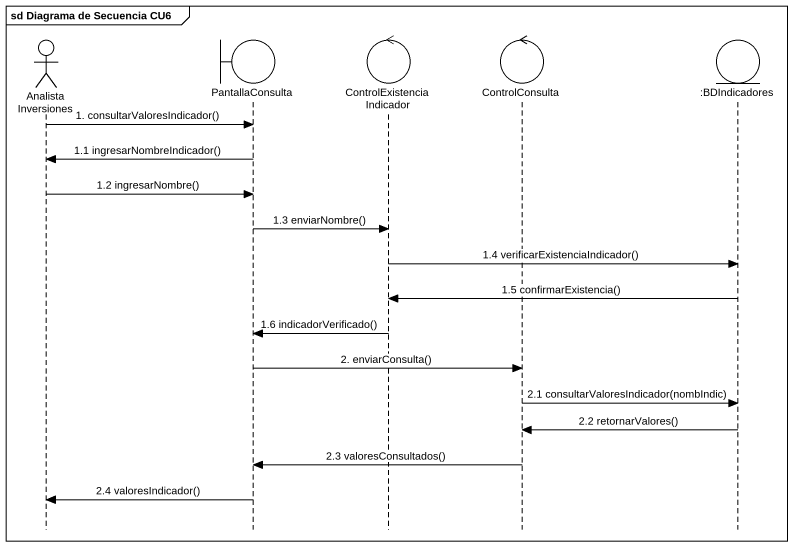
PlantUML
@startuml
mainframe sd Diagrama de Secuencia CU6
hide footbox
actor "Analista Inversiones" as Analista_Inversiones
boundary PantallaConsulta
control ControlExistenciaIndicador
control ControlConsulta
entity ":BDIndicadores" as BDIndicadores

Analista_Inversiones -> PantallaConsulta : 1. consultarValoresIndicador()
PantallaConsulta -> Analista_Inversiones : 1.1 ingresarNombreIndicador()
Analista_Inversiones -> PantallaConsulta : 1.2 ingresarNombre()
PantallaConsulta -> ControlExistenciaIndicador : 1.3 enviarNombre()
ControlExistenciaIndicador -> BDIndicadores : 1.4 verificarExistenciaIndicador()
BDIndicadores -> ControlExistenciaIndicador : 1.5 confirmarExistencia()
ControlExistenciaIndicador -> PantallaConsulta : 1.6 indicadorVerificado()
PantallaConsulta -> ControlConsulta : 2. enviarConsulta()
ControlConsulta -> BDIndicadores : 2.1 consultarValoresIndicador(nombIndic)
BDIndicadores -> ControlConsulta : 2.2 retornarValores()
ControlConsulta -> PantallaConsulta : 2.3 valoresConsultados()
PantallaConsulta -> Analista_Inversiones : 2.4 valoresIndicador()
@enduml
